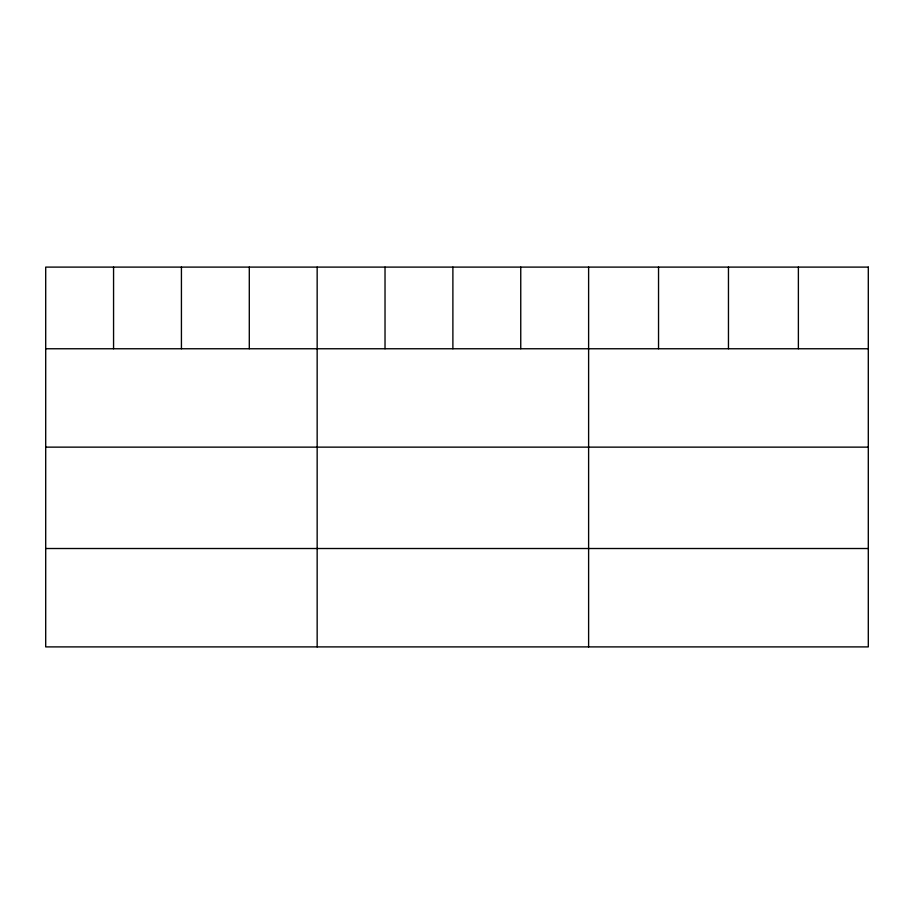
<?xml version="1.0" encoding="UTF-8"?>
<svg xmlns="http://www.w3.org/2000/svg" width="914" height="914" viewBox="0 0 914 914"><rect width="100%" height="100%" fill="white"/><g stroke="black" fill="none" stroke-linecap="round" stroke-linejoin="round"><path stroke-width="1.37" d="M45.7 348.76L868.3 348.76M45.7 447.14L868.3 447.14M45.7 548.514L868.3 548.514M798.379 267.105L798.379 348.76M728.458 267.105L728.458 348.76M658.537 267.105L658.537 348.76M588.616 267.105L588.616 646.895M520.752 267.105L520.752 348.76M452.887 267.105L452.887 348.76M385.023 267.105L385.023 348.76M317.158 267.105L317.158 646.895M249.293 267.105L249.293 348.76M181.429 267.105L181.429 348.76M113.565 267.105L113.565 348.76M868.3 267.105L45.7 267.105L45.7 646.895L868.3 646.895L868.3 267.105"/></g></svg>
